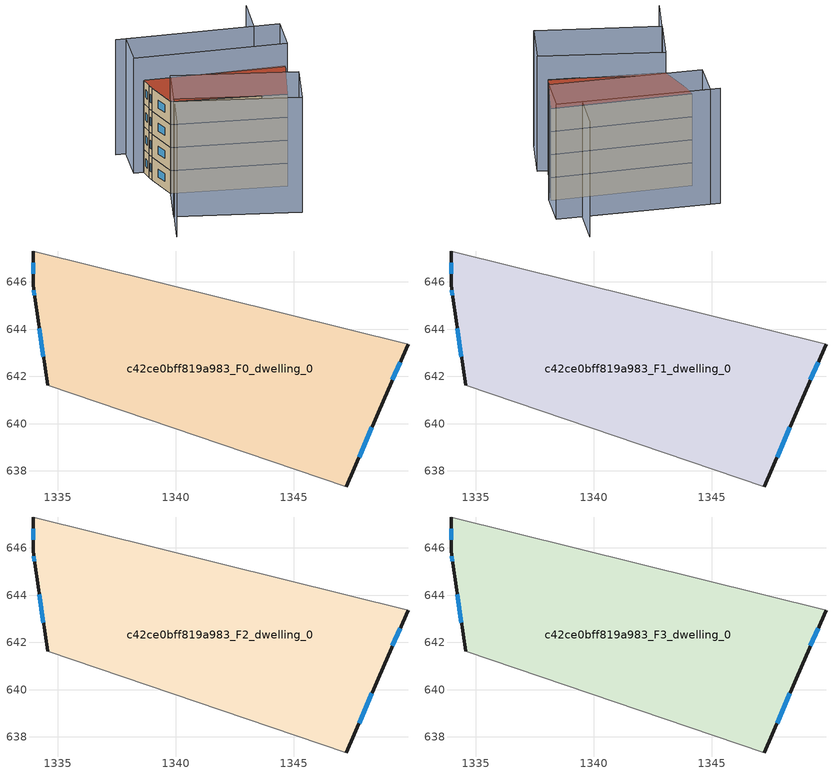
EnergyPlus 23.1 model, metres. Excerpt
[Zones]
c42ce0bff819a983_F0_dwelling_0
 floor ground (EU_floor_Construction): 1349.83,643.37 1348.85,641.09 1347.23,637.33 1334.58,641.63 1334.05,645.23 1333.96,645.86 1333.97,647.29 z0
 wall outside (EU_wall_Construction): 1333.97,647.29 1333.96,645.86 1334.05,645.23 1334.58,641.63 / 1347.23,637.33 1348.85,641.09 1349.83,643.37 z0:3
 wall adiabatic (EU_wall_Construction): 1349.83,643.37 1333.97,647.29 / 1334.58,641.63 1347.23,637.33 z0:3
 window (EU_Window_Construction): 1334.22,644.03 1334.4,642.83 / 1333.99,645.65 1334.02,645.44 / 1333.96,646.82 1333.96,646.34 / 1349.17,641.85 1349.5,642.61 / 1347.77,638.58 1348.31,639.84 z1:2
c42ce0bff819a983_F1_dwelling_0
 floor to c42ce0bff819a983_F0_dwelling_0 (EU_floor_Construction): 1349.83,643.37 1348.85,641.09 1347.23,637.33 1334.58,641.63 1334.05,645.23 1333.96,645.86 1333.97,647.29 z3
 wall outside (EU_wall_Construction): 1333.97,647.29 1333.96,645.86 1334.05,645.23 1334.58,641.63 / 1347.23,637.33 1348.85,641.09 1349.83,643.37 z3:6
 wall adiabatic (EU_wall_Construction): 1349.83,643.37 1333.97,647.29 / 1334.58,641.63 1347.23,637.33 z3:6
 window (EU_Window_Construction): 1334.22,644.03 1334.4,642.83 / 1333.99,645.65 1334.02,645.44 / 1333.96,646.82 1333.96,646.34 / 1349.17,641.85 1349.5,642.61 / 1347.77,638.58 1348.31,639.84 z4:5
c42ce0bff819a983_F2_dwelling_0
 floor to c42ce0bff819a983_F1_dwelling_0 (EU_floor_Construction): 1349.83,643.37 1348.85,641.09 1347.23,637.33 1334.58,641.63 1334.05,645.23 1333.96,645.86 1333.97,647.29 z6
 wall outside (EU_wall_Construction): 1333.97,647.29 1333.96,645.86 1334.05,645.23 1334.58,641.63 / 1347.23,637.33 1348.85,641.09 1349.83,643.37 z6:9
 wall adiabatic (EU_wall_Construction): 1349.83,643.37 1333.97,647.29 / 1334.58,641.63 1347.23,637.33 z6:9
 window (EU_Window_Construction): 1334.22,644.03 1334.4,642.83 / 1333.99,645.65 1334.02,645.44 / 1333.96,646.82 1333.96,646.34 / 1349.17,641.85 1349.5,642.61 / 1347.77,638.58 1348.31,639.84 z7:8
c42ce0bff819a983_F3_dwelling_0
 floor to c42ce0bff819a983_F2_dwelling_0 (EU_floor_Construction): 1349.83,643.37 1348.85,641.09 1347.23,637.33 1334.58,641.63 1334.05,645.23 1333.96,645.86 1333.97,647.29 z9
 wall outside (EU_wall_Construction): 1333.97,647.29 1333.96,645.86 1334.05,645.23 1334.58,641.63 / 1347.23,637.33 1348.85,641.09 1349.83,643.37 z9:12
 wall adiabatic (EU_wall_Construction): 1349.83,643.37 1333.97,647.29 / 1334.58,641.63 1347.23,637.33 z9:12
 window (EU_Window_Construction): 1334.22,644.03 1334.4,642.83 / 1333.99,645.65 1334.02,645.44 / 1333.96,646.82 1333.96,646.34 / 1349.17,641.85 1349.5,642.61 / 1347.77,638.58 1348.31,639.84 z10:11
 roof outside (EU_roof_Construction): 1347.23,637.33 1348.85,641.09 1349.83,643.37 1333.97,647.29 1333.96,645.86 1334.05,645.23 1334.58,641.63 z12
shading: 1330.89,632.5 1332.64,636.78 / 1332.64,636.78 1346.06,631.3 / 1349.43,652.62 1348.23,648.15 / 1348.23,648.15 1332.85,652.26 / 1346.09,631.29 1332.6,636.79 / 1332.6,636.79 1334.8,642.17 / 1334.8,642.17 1348.28,636.67 / 1348.28,636.67 1346.09,631.29 / 1334,651.95 1351.1,647.38 / 1351.1,647.38 1349.94,643.03 / 1349.94,643.03 1332.84,647.6 / 1332.84,647.6 1334,651.95 z0:15
[Building]
EU S2 Campaign: North Axis=0; Terrain=City; Solar Distribution=FullExterior
[Site:Location]
Bologna: Latitude=44.5; Longitude=11.25; Time Zone=1; Elevation=37
[SizingPeriod:WeatherFileDays]
AnnualSizingPeriod: Begin Month=1; Begin Day of Month=1; End Month=12; End Day of Month=31; Day of Week for Start Day=Monday; Use Weather File Daylight Saving Period=No; Use Weather File Rain and Snow Indicators=No
[MATERIAL]
EU_InternalMass_Material: Roughness=MediumRough; Thickness=0.1; Conductivity=1; Density=1800; Specific Heat=900; Thermal Absorptance=0.9; Solar Absorptance=0.7; Visible Absorptance=0.7
[MATERIAL:NOMASS] Roughness=MediumRough; Thermal Absorptance=0.9; Solar Absorptance=0.7; Visible Absorptance=0.7
Name | Thermal Resistance
EU_wall_NoMass | 0.937881
EU_roof_NoMass | 0.548572
EU_floor_NoMass | 0.71348
[WINDOWMATERIAL:SIMPLEGLAZINGSYSTEM]
EU_Window_SimpleGlazing: UFactor=4.25633; Solar Heat Gain Coefficient=0.85; Visible Transmittance=0.85
[CONSTRUCTION]
EU_wall_Construction: EU_wall_NoMass
EU_roof_Construction: EU_roof_NoMass
EU_floor_Construction: EU_floor_NoMass
EU_Window_Construction: EU_Window_SimpleGlazing
EU_InternalMass_Construction: EU_InternalMass_Material
[ZONE] Type=1; Multiplier=1; Ceiling Height=autocalculate; Volume=263.837; Floor Area=autocalculate; Part of Total Floor Area=Yes
c42ce0bff819a983_F0_dwelling_0; c42ce0bff819a983_F1_dwelling_0; c42ce0bff819a983_F2_dwelling_0; c42ce0bff819a983_F3_dwelling_0
[INTERNALMASS] Construction=EU_InternalMass_Construction; Surface Area=87.9451
Name | Zone or ZoneList
c42ce0bff819a983_F0_dwelling_0_EU_InternalMass | c42ce0bff819a983_F0_dwelling_0
c42ce0bff819a983_F1_dwelling_0_EU_InternalMass | c42ce0bff819a983_F1_dwelling_0
c42ce0bff819a983_F2_dwelling_0_EU_InternalMass | c42ce0bff819a983_F2_dwelling_0
c42ce0bff819a983_F3_dwelling_0_EU_InternalMass | c42ce0bff819a983_F3_dwelling_0
[OTHEREQUIPMENT] Fuel Type=Electricity; Design Level Calculation Method=Watts/Area; Power per Zone Floor Area=1; Fraction Latent=0; Fraction Radiant=0; Fraction Lost=0; Carbon Dioxide Generation Rate=0; EndUse Subcategory=EU_Step8_InternalGains
Name | Zone or ZoneList or Space or SpaceList | Schedule
EU_Step8_InternalGain_c42ce0bff819a983_F0_dwelling_0_f000 | c42ce0bff819a983_F0_dwelling_0 | EU_Step8_GainSchedule_c42ce0bff819a983_F0_dwelling_0_f000
EU_Step8_InternalGain_c42ce0bff819a983_F1_dwelling_0_f000 | c42ce0bff819a983_F1_dwelling_0 | EU_Step8_GainSchedule_c42ce0bff819a983_F1_dwelling_0_f000
EU_Step8_InternalGain_c42ce0bff819a983_F2_dwelling_0_f000 | c42ce0bff819a983_F2_dwelling_0 | EU_Step8_GainSchedule_c42ce0bff819a983_F2_dwelling_0_f000
EU_Step8_InternalGain_c42ce0bff819a983_F3_dwelling_0_f000 | c42ce0bff819a983_F3_dwelling_0 | EU_Step8_GainSchedule_c42ce0bff819a983_F3_dwelling_0_f000
[ZONEVENTILATION:DESIGNFLOWRATE] Schedule=EU_AlwaysOn; Design Flow Rate Calculation Method=AirChanges/Hour; Air Changes per Hour=0.687892; Ventilation Type=Natural; Fan Pressure Rise=0; Fan Total Efficiency=1; Constant Term Coefficient=1; Temperature Term Coefficient=0; Velocity Term Coefficient=0; Velocity Squared Term Coefficient=0; Minimum Indoor Temperature=-100; Maximum Indoor Temperature=100; Delta Temperature=-100; Minimum Outdoor Temperature=-100; Maximum Outdoor Temperature=100; Maximum Wind Speed=40
Name | Zone or ZoneList or Space or SpaceList
EU_ConstantAir_c42ce0bff819a983_F0_dwelling_0 | c42ce0bff819a983_F0_dwelling_0
EU_ConstantAir_c42ce0bff819a983_F1_dwelling_0 | c42ce0bff819a983_F1_dwelling_0
EU_ConstantAir_c42ce0bff819a983_F2_dwelling_0 | c42ce0bff819a983_F2_dwelling_0
EU_ConstantAir_c42ce0bff819a983_F3_dwelling_0 | c42ce0bff819a983_F3_dwelling_0
[HVACTEMPLATE:THERMOSTAT] Constant Heating Setpoint=20; Constant Cooling Setpoint=50
EU_HeatOnly_c42ce0bff819a983_F0_dwelling_0; EU_HeatOnly_c42ce0bff819a983_F1_dwelling_0; EU_HeatOnly_c42ce0bff819a983_F2_dwelling_0; EU_HeatOnly_c42ce0bff819a983_F3_dwelling_0
[HVACTEMPLATE:ZONE:IDEALLOADSAIRSYSTEM] System Availability Schedule=EU_AlwaysOn; Maximum Heating Supply Air Temperature=50; Minimum Cooling Supply Air Temperature=13; Maximum Heating Supply Air Humidity Ratio=0.0156; Minimum Cooling Supply Air Humidity Ratio=0.0077; Heating Limit=NoLimit; Cooling Limit=NoLimit; Heating Availability Schedule=EU_AlwaysOn; Cooling Availability Schedule=EU_CoolingOff; Dehumidification Control Type=ConstantSensibleHeatRatio; Cooling Sensible Heat Ratio=0.7; Dehumidification Setpoint=60; Humidification Control Type=None; Humidification Setpoint=30; Outdoor Air Method=None; Outdoor Air Flow Rate per Person=0.00944; Outdoor Air Flow Rate per Zone Floor Area=0; Outdoor Air Flow Rate per Zone=0; Demand Controlled Ventilation Type=None; Outdoor Air Economizer Type=NoEconomizer; Heat Recovery Type=None; Sensible Heat Recovery Effectiveness=0.7; Latent Heat Recovery Effectiveness=0.65
Name | Template Thermostat
c42ce0bff819a983_F0_dwelling_0 | EU_HeatOnly_c42ce0bff819a983_F0_dwelling_0
c42ce0bff819a983_F1_dwelling_0 | EU_HeatOnly_c42ce0bff819a983_F1_dwelling_0
c42ce0bff819a983_F2_dwelling_0 | EU_HeatOnly_c42ce0bff819a983_F2_dwelling_0
c42ce0bff819a983_F3_dwelling_0 | EU_HeatOnly_c42ce0bff819a983_F3_dwelling_0
[SIZING:ZONE] Zone Cooling Design Supply Air Temperature Input Method=SupplyAirTemperature; Zone Cooling Design Supply Air Temperature=13; Zone Heating Design Supply Air Temperature Input Method=SupplyAirTemperature; Zone Heating Design Supply Air Temperature=50; Zone Cooling Design Supply Air Humidity Ratio=0.008; Zone Heating Design Supply Air Humidity Ratio=0.008; Cooling Design Air Flow Method=DesignDay; Cooling Design Air Flow Rate=0; Cooling Minimum Air Flow per Zone Floor Area=0.000762; Cooling Minimum Air Flow=0; Cooling Minimum Air Flow Fraction=0.2; Heating Design Air Flow Method=DesignDay; Heating Design Air Flow Rate=0; Heating Maximum Air Flow per Zone Floor Area=0.002032; Heating Maximum Air Flow=0.141576; Heating Maximum Air Flow Fraction=0.3; Account for Dedicated Outdoor Air System=No; Dedicated Outdoor Air System Control Strategy=NeutralSupplyAir; Dedicated Outdoor Air Low Setpoint Temperature for Design=autosize; Dedicated Outdoor Air High Setpoint Temperature for Design=autosize; Zone Load Sizing Method=Sensible Load Only No Latent Load; Zone Latent Cooling Design Supply Air Humidity Ratio Input Method=HumidityRatioDifference; Zone Cooling Design Supply Air Humidity Ratio Difference=0.005; Zone Latent Heating Design Supply Air Humidity Ratio Input Method=HumidityRatioDifference; Zone Humidification Design Supply Air Humidity Ratio Difference=0.005
c42ce0bff819a983_F0_dwelling_0; c42ce0bff819a983_F1_dwelling_0; c42ce0bff819a983_F2_dwelling_0; c42ce0bff819a983_F3_dwelling_0
[SCHEDULE:CONSTANT]
Name | Hourly Value
EU_AlwaysOn | 1
EU_CoolingOff | 0
[SCHEDULE:FILE] Column Number=1; Rows to Skip at Top=0; Number of Hours of Data=8760; Column Separator=Comma; Interpolate to Timestep=No; Minutes per Item=60; Adjust Schedule for Daylight Savings=Yes
Name | File
EU_Step8_GainSchedule_c42ce0bff819a983_F0_dwelling_0_f000 | ../../schedules/c42ce0bff819a983/c42ce0bff819a983_F0_dwelling_0_f000_gain.csv
EU_Step8_GainSchedule_c42ce0bff819a983_F1_dwelling_0_f000 | ../../schedules/c42ce0bff819a983/c42ce0bff819a983_F1_dwelling_0_f000_gain.csv
EU_Step8_GainSchedule_c42ce0bff819a983_F2_dwelling_0_f000 | ../../schedules/c42ce0bff819a983/c42ce0bff819a983_F2_dwelling_0_f000_gain.csv
EU_Step8_GainSchedule_c42ce0bff819a983_F3_dwelling_0_f000 | ../../schedules/c42ce0bff819a983/c42ce0bff819a983_F3_dwelling_0_f000_gain.csv
